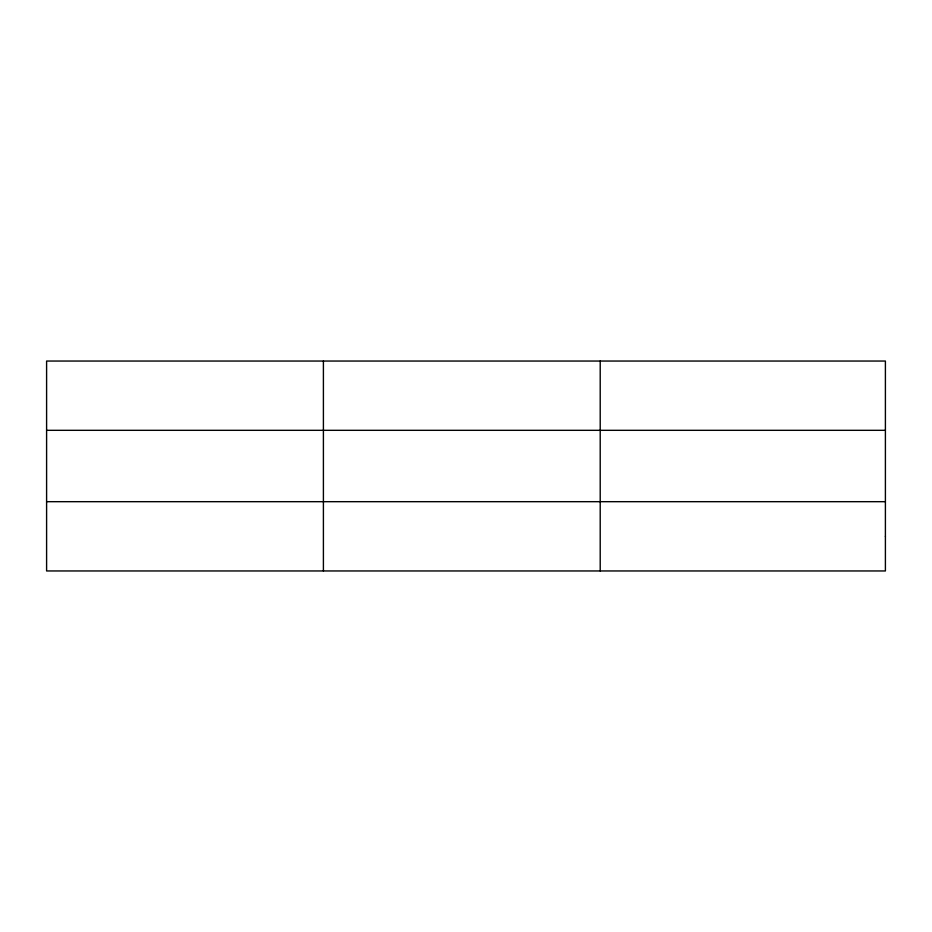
<?xml version="1.0" encoding="UTF-8"?>
<svg xmlns="http://www.w3.org/2000/svg" width="932" height="932" viewBox="0 0 932 932"><rect width="100%" height="100%" fill="white"/><g stroke="black" fill="none" stroke-linecap="round" stroke-linejoin="round"><path stroke-width="1.4" d="M323.404 570.955L323.404 361.045M600.208 570.955L600.208 361.045M46.6 430.316L885.4 430.316M46.6 501.684L885.4 501.684M885.4 536.319L885.4 570.955L46.6 570.955L46.6 361.045L885.4 361.045L885.4 536.319"/></g></svg>
